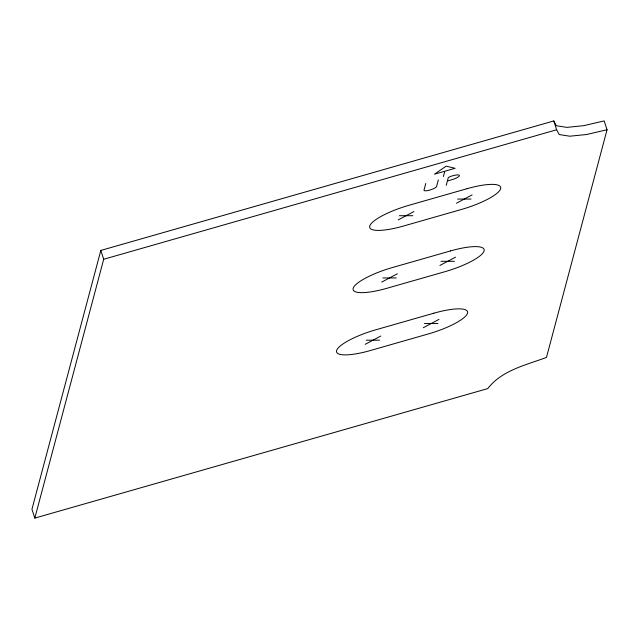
<?xml version="1.0" encoding="UTF-8"?>
<svg xmlns="http://www.w3.org/2000/svg" width="639" height="639" viewBox="0 0 639 639"><rect width="100%" height="100%" fill="white"/><g stroke="black" fill="none" stroke-linecap="round" stroke-linejoin="round"><path stroke-width="0.96" d="M100.818 250.44L31.95 509.259L34.825 518.093L487.773 388.592C501.615 370.388 526.001 365.021 546.465 357.441L607.05 129.741L604.174 120.907L583.607 125.691L566.809 127.377L556.329 125.715L553.757 120.947L100.818 250.44L103.694 259.266L34.825 518.093M425.766 183.481L424.008 190.079A6.614 1.574 -18.1 0 0 429.823 190.079A6.614 1.574 -18.1 0 0 436.589 186.484L438.346 179.886M443.402 176.524L444.808 171.244L455.104 168.297L446.158 166.148L434.504 174.183L444.081 171.452M446.238 185.294L448.187 177.969A3.586 0.855 -18.1 0 1 451.861 176.021L452.923 175.717A7.372 1.757 -18.1 0 1 459.401 175.717A7.372 1.757 -18.1 0 1 451.861 179.719L448.107 180.789M398.273 219.856L413.92 211.549M456.454 203.226L472.109 194.911M381.707 282.103L397.362 273.788M439.896 265.465L455.543 257.158M365.149 344.341L380.796 336.034M423.337 327.703L438.985 319.396M103.694 259.266L556.641 129.773L559.205 134.541L569.692 136.211L586.49 134.525L607.05 129.741M457.564 199.072L471.007 199.064M399.375 215.71L412.818 215.702M440.998 261.311L454.441 261.303M382.817 277.949L396.26 277.941M424.44 323.558L437.883 323.55M366.251 340.196L379.694 340.18M553.757 120.947L556.641 129.773M467.045 188.697L408.856 205.327A38.244 9.114 -18.1 0 0 369.733 226.102A38.244 9.114 -18.1 0 0 403.337 226.078L461.526 209.44A38.244 9.114 -18.1 0 0 500.649 188.673A38.244 9.114 -18.1 0 0 467.045 188.697M450.479 250.935L392.298 267.573A38.244 9.114 -18.1 0 0 353.167 288.341A38.244 9.114 -18.1 0 0 386.779 288.317L444.96 271.687A38.244 9.114 -18.1 0 0 484.09 250.911A38.244 9.114 -18.1 0 0 450.479 250.935M433.921 313.182L375.732 329.812A38.244 9.114 -18.1 0 0 336.609 350.587A38.244 9.114 -18.1 0 0 370.213 350.563L428.402 333.925A38.244 9.114 -18.1 0 0 467.524 313.158A38.244 9.114 -18.1 0 0 433.921 313.182"/></g></svg>
